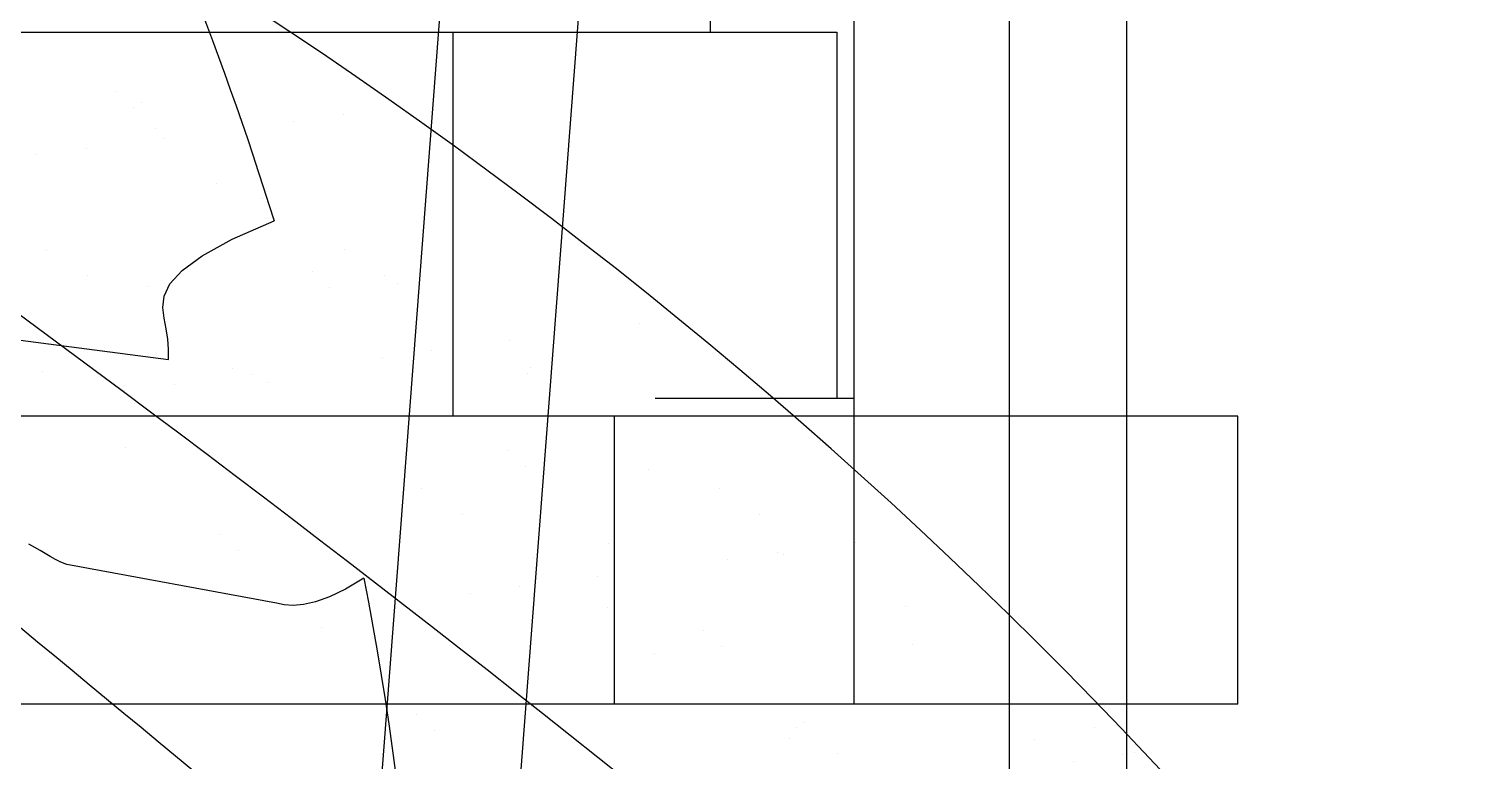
# Model space of a CAD drawing. Header units: millimetres. Extents: x -4760 to 87103, y -23275 to 20441.
# Drawn here: x 39711.5 to 39964.2, y -18281.1 to -18152.3 of the extents above; entities that cross this region are included whole.
import ezdxf

# ---------------------------------------------------------------- set-up
doc = ezdxf.new("R2010")
doc.units = ezdxf.units.MM
doc.header["$LTSCALE"] = 150
doc.layers.add('ad-Elevation 10', color=8, linetype='Continuous')
doc.layers.add('ad-Landscape', color=7, linetype='Continuous', true_color=0x007f00)
doc.layers.add('ad-Landscape 2', color=7, linetype='Continuous', lineweight=35, true_color=0x264c00)

# ---------------------------------------------------------------- blocks, each defined once
blk = doc.blocks.new('A$C8104ddd6')
for p, q in [((2582.530120482035, 774.3975903617611), (2582.530120482035, 475.0000000002947)), ((2557.228915662759, 595.1434193071564), (2557.228915662759, 593.0722891569303)), ((1317.469879518081, 593.0722891569303), (2579.509868351437, 593.0722891569303)), ((2512.039988833356, 593.0722891569303), (2512.039988833356, 525.6024096388528)), ((2579.509868351437, 593.0722891569303), (2579.509868351437, 528.765060241255)), ((2547.592293759189, 528.765060241255), (2582.530120482035, 528.765060241255)), ((2650.000000000116, 525.6024096388601), (1250, 525.6024096388528)), ((2540.361445783237, 525.6024096388528), (2540.361445783237, 475.0000000002947)), ((2650.000000000116, 475.000000000302), (2650.000000000116, 525.6024096388601)), ((2650.000000000116, 475.000000000302), (1250, 475.0000000002947))]:
    blk.add_line(p, q)
blk.add_lwpolyline([(2609.785475568664, 1587.677943118182), (2488.599810712483, 3.055902197957039e-10), (2464.254758774543, 3.055902197957039e-10), (2585.440423630724, 1587.677943118182)])
blk.add_lwpolyline([(2630.515649824993, 1587.677943118182), (2609.785475568664, 1587.677943118182), (2609.785475568664, -9.094947017729282e-13), (2630.515649824993, -9.094947017729282e-13)], close=True)
blk = doc.blocks.new('TR22')
at = {"layer": 'ad-Landscape', "color": 0}
for p, q in [((-1.028161169197716, 0.5433117726478827), (-1.044313570166764, 0.5541332707711035)), ((-1.016776713133623, 0.5341668786975902), (-1.028161169197716, 0.5433117726478827)), ((-1.009421113462878, 0.5264542437394084), (-1.016776713133623, 0.5341668786975902)), ((-1.005355281673957, 0.5199295225922924), (-1.009421113462878, 0.5264542437394084)), ((-1.003840129255309, 0.5143483700755382), (-1.005355281673957, 0.5199295225922924)), ((-1.005505508482685, 0.5050393902093333), (-1.004136567695411, 0.5094664410081577)), ((-1.004136567695411, 0.5094664410081577), (-1.003840129255309, 0.5143483700755382)), ((-1.007207863105634, 0.5008228724980768), (-1.005505508482685, 0.5050393902093333)), ((-1.009709523606972, 0.4923867552362822), (-1.008636176027039, 0.496615380146352)), ((-1.008636176027039, 0.496615380146352), (-1.007207863105634, 0.5008228724980768)), ((-1.010478615180034, 0.4881496773028857), (-1.009709523606972, 0.4923867552362822)), ((-0.9231533907723417, 0.4839168258811242), (-1.010478615180034, 0.4881496773028857)), ((-1.108752025423655, 0.4110767711863446), (-1.101892838438545, 0.4051078369744801)), ((-1.101892838438545, 0.4051078369744801), (-1.09576972317916, 0.4006399128282396)), ((-1.09576972317916, 0.4006399128282396), (-1.090320991685701, 0.397477889934521)), ((-0.973321825691329, 0.3974029499933636), (-0.9709490514151184, 0.3982947439523628)), ((-0.9709490514151184, 0.3982947439523628), (-0.9684368264690875, 0.3991949909346886)), ((-0.9684368264690875, 0.3991949909346886), (-0.965696409517875, 0.4000783318704748)), ((-1.090320991685701, 0.397477889934521), (-1.085484955998339, 0.3954266594799378)), ((-1.085484955998339, 0.3954266594799378), (-1.081199928157247, 0.3942911126513877)), ((-1.081199928157247, 0.3942911126513877), (-1.077404220202538, 0.3938761406354843)), ((-1.077404220202538, 0.3938761406354843), (-1.074036144174414, 0.3939866346190115)), ((-1.074036144174414, 0.3939866346190115), (-0.9831932428047594, 0.3944274857887535)), ((-0.9831932428047594, 0.3944274857887535), (-0.9804908578543916, 0.3950318769553292)), ((-0.9804908578543916, 0.3950318769553292), (-0.9780039875755904, 0.3957461574249237)), ((-0.9780039875755904, 0.3957461574249237), (-0.9756438906330231, 0.3965449681275004)), ((-0.9756438906330231, 0.3965449681275004), (-0.973321825691329, 0.3974029499933636))]:
    blk.add_line(p, q, dxfattribs=at)
for centre, radius, start, end in [((0.2362420366132199, -0.1087220608027906), 1.441943082320351, 143.2418566923631, 152.6325133880676), ((0.2362420366129925, -0.1087220608029043), 1.441943082320255, 158.8700163384172, 185.5120105243912)]:
    blk.add_arc(centre, radius, start, end, dxfattribs=at)
blk = doc.blocks.new('*X71')
at = {"color": 0}
for p, q in [((57.38947736379834, 44.35678880211163), (57.38947736379834, 44.35678880211163)), ((57.65695400566552, 44.24173685320877), (57.65695400566552, 44.24173685320877)), ((57.57379669800088, 44.18789125020771), (57.57379669800088, 44.18789125020771)), ((59.24941170371558, 44.04844061670756), (59.24941170371558, 44.04844061670756)), ((59.76992025593683, 44.11696686762308), (59.76992025593683, 44.11696686762308)), ((57.79775264264239, 43.968209314447), (57.79775264264239, 43.968209314447)), ((57.07814745730693, 43.76258825574564), (57.07814745730693, 43.76258825574564)), ((57.89113224363346, 43.86961973336609), (57.89113224363346, 43.86961973336609)), ((56.55763890508568, 43.69406200483012), (56.55763890508568, 43.69406200483012)), ((58.44378395543682, 43.39069480522124), (58.44378395543682, 43.39069480522124)), ((58.92584444101779, 43.24023045628887), (58.92584444101779, 43.24023045628887)), ((56.66558067855117, 42.699896181295), (56.66558067855117, 42.699896181295)), ((59.77972254030266, 42.70555523483196), (59.77972254030266, 42.70555523483196)), ((57.08727640145761, 42.43124637712159), (57.08727640145761, 42.43124637712159)), ((59.43910836013049, 42.47864802494009), (59.43910836013049, 42.47864802494009)), ((60.20141826320911, 42.43690543065855), (60.20141826320911, 42.43690543065855)), ((57.71994736377512, 42.31491308419562), (57.71994736377512, 42.31491308419562)), ((59.62342769433302, 42.30975047303617), (59.62342769433302, 42.30975047303617)), ((60.3375384776225, 42.34830111659053), (60.3375384776225, 42.34830111659053)), ((62.86318059570764, 41.93505177523272), (62.86318059570764, 41.93505177523272)), ((60.69191634929899, 41.6491994142708), (60.69191634929899, 41.6491994142708)), ((61.50490113562552, 41.75623089189125), (61.50490113562552, 41.75623089189125)), ((60.17140779707774, 41.58067316335528), (60.17140779707774, 41.58067316335528)), ((60.49341495176897, 41.5125540280497), (60.49341495176897, 41.5125540280497)), ((56.61730108976074, 41.43207490810191), (56.61730108976074, 41.43207490810191)), ((58.60538100392081, 41.46410708209731), (58.60538100392081, 41.46410708209731)), ((58.81312833699562, 41.40185228001381), (58.81312833699562, 41.40185228001381)), ((61.68973101370537, 41.41071466971654), (61.68973101370537, 41.41071466971654)), ((61.7195228656723, 41.46976613563427), (61.7195228656723, 41.46976613563427)), ((57.47963499844784, 41.22629455147784), (57.47963499844784, 41.22629455147784)), ((58.00014355066909, 41.29482080239336), (58.00014355066909, 41.29482080239336)), ((58.9888377991274, 41.31340668727571), (58.9888377991274, 41.31340668727571)), ((57.48728834719668, 40.63487846311543), (57.48728834719668, 40.63487846311543)), ((61.48873935646264, 40.60050724776855), (61.48873935646264, 40.60050724776855)), ((60.40053183573211, 40.42147734757737), (60.40053183573211, 40.42147734757737)), ((61.67305869066517, 40.43160969586464), (61.67305869066517, 40.43160969586464)), ((62.95862144905765, 40.40920827279664), (62.95862144905765, 40.40920827279664)), ((60.58735090158109, 40.20145300248227), (60.58735090158109, 40.20145300248227)), ((63.70149276333258, 40.20711205601923), (63.70149276333258, 40.20711205601923)), ((61.00904662448753, 39.93280319830885), (61.00904662448753, 39.93280319830885)), ((64.12318848623903, 39.93846225184581), (64.12318848623903, 39.93846225184581)), ((58.48261275189035, 39.72283168283429), (58.48261275189035, 39.72283168283429)), ((58.66693208609288, 39.55393413093037), (58.66693208609288, 39.55393413093037)), ((62.54304594810112, 39.63441325087816), (62.54304594810112, 39.63441325087816)), ((65.11867002761758, 39.64284205041637), (65.11867002761758, 39.64284205041637)), ((61.75272437181498, 39.48389090070339), (61.75272437181498, 39.48389090070339)), ((63.78517668906981, 39.4672843218804), (63.78517668906981, 39.4672843218804)), ((64.30568524129106, 39.53581057279592), (64.30568524129106, 39.53581057279592)), ((64.37031548566236, 39.51727893309831), (64.37031548566236, 39.51727893309831)), ((62.42689722898768, 39.28846343853893), (62.42689722898768, 39.28846343853893)), ((61.09340389043991, 39.11290571000296), (61.09340389043991, 39.11290571000296)), ((61.61391244266116, 39.18143196091848), (61.61391244266116, 39.18143196091848)), ((62.52715122695073, 38.96566390328457), (62.52715122695073, 38.96566390328457)), ((65.64129308870223, 38.97132295682153), (65.64129308870223, 38.97132295682153)), ((59.53691934352883, 38.7567376859439), (59.53691934352883, 38.7567376859439)), ((63.53837035279479, 38.72236647059702), (63.53837035279479, 38.72236647059702)), ((63.72268968699732, 38.5534689186931), (63.72268968699732, 38.5534689186931)), ((65.72250802174523, 38.57969248622432), (65.72250802174523, 38.57969248622432)), ((63.02161480716726, 38.48238450378349), (63.02161480716726, 38.48238450378349)), ((60.5322437482225, 37.84469090566275), (60.5322437482225, 37.84469090566275)), ((64.59267694443326, 37.75627247370662), (64.59267694443326, 37.75627247370662)), ((60.71656308242503, 37.67579335375883), (60.71656308242503, 37.67579335375883)), ((64.43330884377197, 37.59045516408515), (64.43330884377197, 37.59045516408515)), ((64.50912112461101, 37.70300982366953), (64.50912112461101, 37.70300982366953)), ((67.6232629863625, 37.70866887720649), (67.6232629863625, 37.70866887720649)), ((64.93081684751746, 37.43436001949612), (64.93081684751746, 37.43436001949612)), ((66.99139845709752, 37.57818608930442), (66.99139845709752, 37.57818608930442)), ((68.04495870926895, 37.44001907303308), (68.04495870926895, 37.44001907303308)), ((67.39894558106185, 37.35389548040553), (67.39894558106185, 37.35389548040553)), ((67.9194541332831, 37.42242173132106), (67.9194541332831, 37.42242173132106))]:
    blk.add_line(p, q, dxfattribs=at)
blk = doc.blocks.new('Stree19')
at = {"layer": 'ad-Landscape'}
for centre, radius, start, end in [((-0.3504514318992218, -0.09300423185848672), 0.3870063364778802, 19.54605705567891, 80.08869700165165), ((13.56227114987904, 16.74202367908812), 21.50446945140642, 229.9189013300298, 230.5175841355916), ((-1.039894032637854, -0.9929513023818384), 1.489607974428295, 45.59990351376469, 59.24816550538108)]:
    blk.add_arc(centre, radius, start, end, dxfattribs=at)
at = {"layer": 'ad-Landscape 2'}
for centre, radius, start, end in [((-0.3288057800529813, 0.117837456553751), 0.3514461917035967, 346.9417159187577, 49.02603916300784), ((-0.8633554311120193, -0.0359969907949047), 0.8723151947153701, 5.095679500756797, 28.72042685628565), ((-0.4578905118013594, 0.08878568962720301), 0.4646865821037464, 358.2316079475637, 39.31159117389007)]:
    blk.add_arc(centre, radius, start, end, dxfattribs=at)
at = {"layer": 'ad-Landscape', "color": 96, "xscale": 0.007500000000000282, "yscale": 0.007500000000000282, "zscale": 0.007500000000000282}
blk.add_blockref('*X71', (-0.5800917013116802, -0.1081876687492436), dxfattribs=at)
blk = doc.blocks.new('A$C976671c5')
at = {"xscale": 2241.059397795414, "yscale": 2241.059397795414, "zscale": 2241.059397795414}
blk.add_blockref('Stree19', (126.5880321833756, 79.5561936811755), dxfattribs=at)
at = {"layer": 'ad-Landscape', "xscale": -412.459459464915, "yscale": 412.4594594635934, "zscale": 412.4594594634672, "rotation": 349.8482103826396}
blk.add_blockref('TR22', (-645.3328278905537, 410.8488699779846), dxfattribs=at)
blk = doc.blocks.new('A$Cb14bb14e')
at = {"layer": 'ad-Elevation 10'}
blk.add_blockref('A$C8104ddd6', (-8875.000000000124, 6.075424607843161e-10), dxfattribs=at)
at = {"layer": 'ad-Landscape'}
blk.add_blockref('A$C976671c5', (-6213.348534878845, -5.940091796219349e-08, -2.260082000000001e-09), dxfattribs=at)

msp = doc.modelspace()

# ---------------------------------------------------------------- block references
msp.add_blockref('A$Cb14bb14e', (46149.04404087115, -18746.04582443187))

doc.saveas('drawing.dxf')
